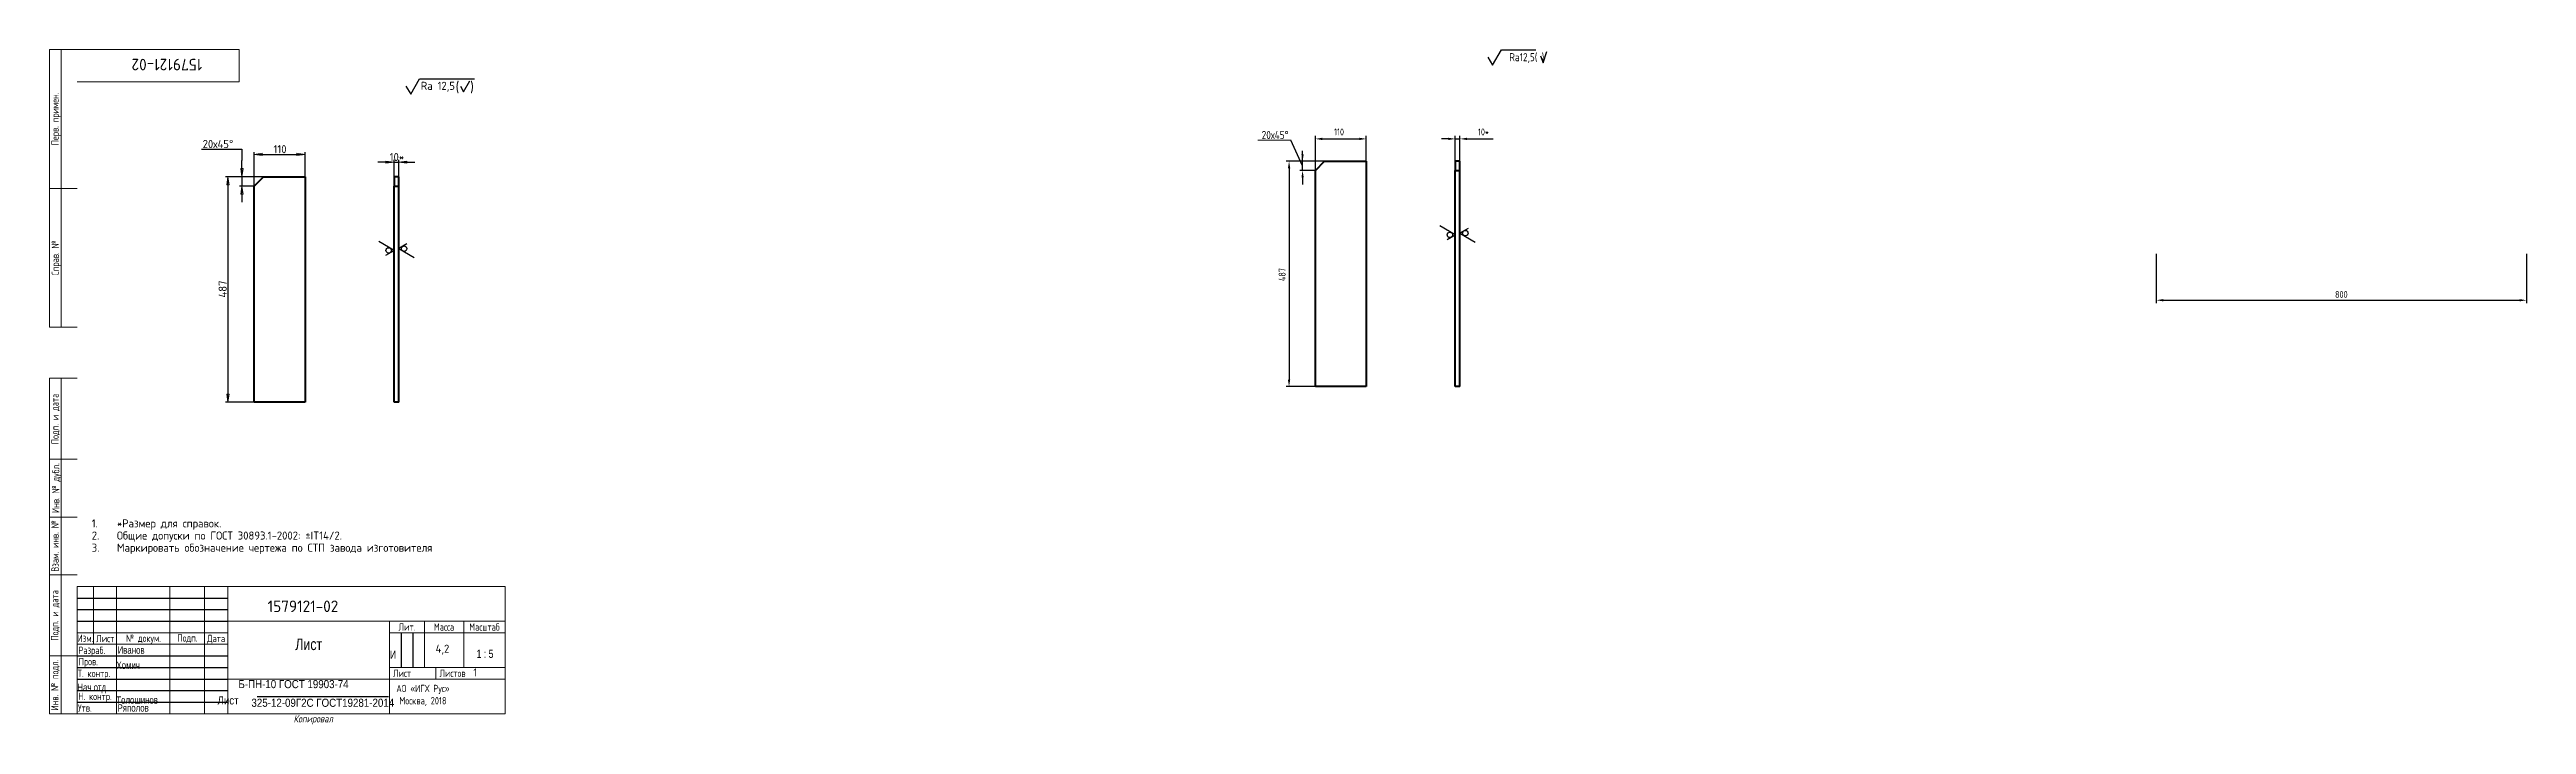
# Model space of a CAD drawing. Header units: millimetres. Extents: x 40 to 5393, y 2 to 1460.
import ezdxf
from ezdxf.enums import TextEntityAlignment as Align

# ---------------------------------------------------------------- set-up
doc = ezdxf.new("R2018")
doc.units = ezdxf.units.MM
doc.header["$LTSCALE"] = 5
for name, color, linetype, lineweight in [('Con', 6, 'Continuous', 40), ('Видимый контур (ГОСТ)', 4, 'Continuous', 40), ('Заголовок (ГОСТ)', 3, 'Continuous', 18), ('Обозначение (ГОСТ)', 3, 'Continuous', 18), ('Размер (ГОСТ)', 3, 'Continuous', 18), ('Эскизная геометрия (ГОСТ)', 3, 'Continuous', 15)]:
    doc.layers.add(name, color=color, linetype=linetype, lineweight=lineweight)
doc.layers.add('Dim', color=7, linetype='Continuous')
doc.layers.add('Text', color=3, linetype='Continuous', lineweight=18, true_color=0x00ff00)
doc.styles.add('Style1', font='romans.shx', dxfattribs={"width": 0.8})
doc.styles.add('Альтернативный текст (ГОСТ)', font='arial.ttf', dxfattribs={"width": 0.8})
doc.styles.add('Обычный текст (ГОСТ)', font='GOST Common.ttf')
doc.styles.add('Стиль текста112', font='GOST Common Italic.ttf', dxfattribs={"width": 0.8})
doc.styles.add('Стиль текста137', font='GOST Common Italic.ttf', dxfattribs={"width": 0.7})
doc.styles.add('Стиль текста139', font='GOST Common Italic.ttf', dxfattribs={"width": 0.7})
doc.styles.add('Стиль текста157', font='GOST Common.ttf', dxfattribs={"width": 0.8})
doc.styles.add('Стиль текста160', font='GOST Common.ttf')
doc.styles.add('Стиль текста162', font='GOST Common.ttf', dxfattribs={"width": 0.9})
doc.styles.add('Стиль текста163', font='GOST Common.ttf', dxfattribs={"width": 0.8})
doc.styles.add('Стиль текста164', font='GOST Common.ttf', dxfattribs={"width": 0.8})
doc.styles.add('Стиль текста195', font='GOST Common.ttf', dxfattribs={"width": 1.2})
doc.styles.add('Стиль текста81', font='GOST Common Italic.ttf', dxfattribs={"width": 0.8})
doc.dimstyles.new('Dia_5', dxfattribs={"dimscale": 5, "dimtxt": 3, "dimasz": 3, "dimexe": 1.25, "dimexo": 0, "dimgap": 1, "dimtad": 1, "dimtoh": 1, "dimdec": 3, "dimtxsty": 'Style1', "dimcen": 2.5, "dimclrt": 3, "dimadec": 0, "dimazin": 0, "dimtfac": 1, "dimtdec": 3, "dimtmove": 0, "dimatfit": 2, "dimfxl": 1, "dimarcsym": 0})
doc.dimstyles.new('Lin_5', dxfattribs={"dimscale": 5, "dimtxt": 3, "dimasz": 3, "dimexe": 1.25, "dimexo": 0, "dimgap": 1.5, "dimtad": 1, "dimdec": 1, "dimtxsty": 'Style1', "dimcen": 2.5, "dimclrt": 3, "dimadec": 0, "dimazin": 0, "dimtfac": 1, "dimtdec": 1, "dimtmove": 0, "dimatfit": 3, "dimldrblk": 'DOT', "dimfxl": 1, "dimarcsym": 0})
doc.dimstyles.new('Обычный (ГОСТ)', dxfattribs={"dimscale": 5, "dimtxt": 3.5, "dimasz": 3.5, "dimexe": 1, "dimexo": 0, "dimgap": 0.5, "dimtad": 1, "dimrnd": 1e-08, "dimtxsty": 'Обычный текст (ГОСТ)', "dimblk": 'Filled-1', "dimcen": 0.09, "dimdle": 15, "dimclrd": 256, "dimclre": 256, "dimclrt": 256, "dimazin": 2, "dimtfac": 0.714286, "dimtdec": 3, "dimtmove": 0, "dimatfit": 3, "dimfxl": 1, "dimtolj": 1, "dimlwd": 25, "dimlwe": 25, "dimarcsym": 0})

# ---------------------------------------------------------------- blocks, each defined once
blk = doc.blocks.new('ГОСТ - Доп. графы 1')
at = {"layer": 'Эскизная геометрия (ГОСТ)'}
for p, q in [((-12, 0), (-12, 145)), ((-12, 145), (0, 145)), ((-7, 145), (-7, 0)), ((-12, 110), (-7, 110)), ((-7, 110), (0, 110)), ((-12, 85), (-7, 85)), ((-7, 85), (0, 85)), ((-12, 60), (-7, 60)), ((-7, 60), (0, 60)), ((-12, 25), (-7, 25)), ((-7, 25), (0, 25)), ((0, 0), (-12, 0))]:
    blk.add_line(p, q, dxfattribs=at)
at = {"layer": 'Обозначение (ГОСТ)', "char_height": 3.17, "attachment_point": 5, "rotation": 90, "style": 'Альтернативный текст (ГОСТ)'}
for s, insert, width in [('\\fGOST Common|b0|i0;\\H3.1700;Подп. и дата', (-9.4, 127.4), 34.768), ('\\fGOST Common|b0|i0;\\H3.1700;Инв. № дубл.', (-8.9, 97.5), 24.844), ('\\fGOST Common|b0|i0;\\H3.1700;Взам. инв. №', (-9.6, 72.5), 24.867), ('\\fGOST Common|b0|i0;\\H3.1700;Подп. и дата', (-9.5, 42.5), 35.149), ('\\fGOST Common|b0|i0;\\H3.1700;Инв. № подл.', (-9.5, 12.4), 24.962)]:
    blk.add_mtext(s, dxfattribs=dict(at, insert=insert, width=width))
at = {"layer": 'Обозначение (ГОСТ)', "style": 'Стиль текста112', "width": 0.8}
for tag, p in [('Подп._и_дата_2', (-1.9, 127.5)), ('Инв._номер_дубликата', (-1.8, 97.5)), ('Взамен_инв._номера', (-1.9, 72.5)), ('Подп._и_дата_1', (-1.8, 42.4)), ('ИНВЕНТАРНЫЙ_НОМЕР', (-1.7, 12.7))]:
    blk.add_attdef(tag, text='', height=3.17, rotation=90, dxfattribs=at).set_placement(p, align=Align.MIDDLE_CENTER)
blk = doc.blocks.new('ГОСТ - Доп. графы 2')
at = {"layer": 'Эскизная геометрия (ГОСТ)'}
for p, q in [((-12, 0), (-12, 120)), ((-12, 120), (0, 120)), ((-7, 0), (-7, 120)), ((-12, 60), (0, 60)), ((0, 0), (-12, 0))]:
    blk.add_line(p, q, dxfattribs=at)
at = {"layer": 'Обозначение (ГОСТ)', "char_height": 3.17, "attachment_point": 5, "rotation": 90, "style": 'Альтернативный текст (ГОСТ)'}
for s, insert, width in [('\\fGOST Common|b0|i0;\\H3.1700;Перв. примен.', (-9.2, 90), 60.014), ('\\fGOST Common|b0|i0;\\H3.1700;Справ. №', (-9.1, 30), 59.936)]:
    blk.add_mtext(s, dxfattribs=dict(at, insert=insert, width=width))
at = {"layer": 'Обозначение (ГОСТ)', "style": 'Стиль текста112', "width": 0.8}
for tag, p in [('Первичная_применяемость', (-2.1, 90)), ('Справочный_номер', (-2, 30))]:
    blk.add_attdef(tag, text='', height=3.17, rotation=90, dxfattribs=at).set_placement(p, align=Align.MIDDLE_CENTER)
blk = doc.blocks.new('ГОСТ - Доп. графы 3')
at = {"layer": 'Эскизная геометрия (ГОСТ)'}
for p, q in [((0, 0), (70, 0)), ((70, 0), (70, -14)), ((70, -14), (0, -14))]:
    blk.add_line(p, q, dxfattribs=at)
at = {"layer": 'Обозначение (ГОСТ)', "style": 'Стиль текста164', "width": 0.8}
blk.add_attdef('ОБОЗНАЧЕНИЕ', text='', height=5, rotation=180, dxfattribs=at).set_placement((34.9, -4.5), align=Align.MIDDLE_CENTER)
blk = doc.blocks.new('Основные надписи ГОСТ - Форма 1')
at = {"layer": 'Заголовок (ГОСТ)'}
for p, q in [((0, 0), (0, 55)), ((0, 0), (0, 55)), ((0, 55), (185, 55)), ((7, 55), (7, 30)), ((17, 55), (17, 0)), ((40, 55), (40, 0)), ((55, 55), (55, 0)), ((65, 55), (65, 0)), ((185, 0), (185, 55)), ((0, 35), (65, 35)), ((65, 40), (185, 40)), ((135, 40), (135, 0)), ((135, 35), (185, 35)), ((150, 40), (150, 20)), ((167, 40), (167, 20)), ((0, 30), (65, 30)), ((65, 15), (185, 15)), ((135, 20), (185, 20)), ((155, 20), (155, 15)), ((185, 0), (0, 0))]:
    blk.add_line(p, q, dxfattribs=at)
at = {"layer": 'Заголовок (ГОСТ)', "linetype": 'Continuous', "lineweight": 25}
for p, q in [((0, 50), (65, 50)), ((0, 45), (65, 45)), ((0, 40), (65, 40)), ((140, 35), (140, 20)), ((145, 35), (145, 20)), ((0, 25), (65, 25)), ((0, 20), (65, 20)), ((0, 15), (65, 15)), ((0, 10), (65, 10)), ((0, 5), (65, 5))]:
    blk.add_line(p, q, dxfattribs=at)
at = {"layer": 'Заголовок (ГОСТ)', "lineweight": 30}
blk.add_line((77.8, 7.5), (134.5, 7.5), dxfattribs=at)
at = {"layer": 'Заголовок (ГОСТ)', "char_height": 3.17, "style": 'Альтернативный текст (ГОСТ)'}
for s, insert, width, attachment_point in [('\\fGOST Common|b0|i0;\\H3.1700;Изм.', (3.5, 32.6), 6.964, 5), ('\\fGOST Common|b0|i0;\\H3.1700;Лист', (12.1, 32.5), 10.003, 5), ('\\fGOST Common|b0|i0;\\H3.1700;№ докум.', (28.6, 32.2), 22.907, 5), ('\\fGOST Common|b0|i0;\\H3.1700;Подп.', (47.6, 32.5), 14.879, 5), ('\\fGOST Common|b0|i0;\\H3.1700;Дата', (60, 32.2), 9.961, 5), ('\\fGOST Common|b0|i0;\\H3.1700;Лит.', (142.5, 37.5), 14.977, 5), ('\\fGOST Common|b0|i0;\\H3.1700;Масса', (158.5, 37.5), 16.988, 5), ('\\fGOST Common|b0|i0;\\H3.1700;Масштаб', (176, 37.5), 17.832, 5), ('\\fGOST Common|b0|i0;\\H3.1700;Разраб.', (0.5, 27), 16.997, 4), ('\\fGOST Common|b0|i0;\\H3.1700;Пров.', (0.6, 22.1), 17.019, 4), ('\\fGOST Common|b0|i0;\\H3.1700;Т. контр.', (0.2, 17), 16.955, 4), ('\\fGOST Common|b0|i0;\\H3.1700;Лист', (140.4, 17.5), 10.507, 5), ('{\\Fromans|c204;\\W0.79;АО \\Fromans|c0;«\\Fromans|c204;ИГХ Рус\\Fromans|c0;»\\P\\Fromans|c204;Москва\\Fromans|c0;, 2018}', (149.4, 7.9), 42.561, 5), ('\\fGOST Common|b0|i0;\\H3.1700;Листов', (162.2, 17.5), 14.367, 5), ('\\fGOST Common|b0|i0;\\H3.1700;Утв.', (0.3, 2.5), 17.008, 4), ('\\fGOST Common|b0|i0;\\H3.1700;Н. контр.', (0.4, 7.1), 17, 4), ('\\fGOST Common|b0|i1;\\H3.1700;Копировал', (93.5, -0.6), 19.787, 1)]:
    blk.add_mtext(s, dxfattribs=dict(at, insert=insert, width=width, attachment_point=attachment_point))
at = {"layer": 'Заголовок (ГОСТ)'}
for tag, height, style, width, p in [('Изм2', 2.89, 'Стиль текста137', 0.7, (-2.9, 46.1)), ('Изм1', 2.89, 'Стиль текста137', 0.7, (-2.5, 51.1)), ('Лист2', 2.89, 'Стиль текста137', 0.7, (4, 46.1)), ('Лист1', 2.89, 'Стиль текста137', 0.7, (4.4, 51.1)), ('Докум2', 2.89, 'Стиль текста137', 0.7, (18.9, 46.1)), ('Докум3', 2.89, 'Стиль текста137', 0.7, (18.9, 41)), ('Докум1', 2.89, 'Стиль текста137', 0.7, (19.2, 51)), ('Изм3', 2.89, 'Стиль текста137', 0.7, (-2.9, 41.1)), ('Изм4', 2.89, 'Стиль текста137', 0.7, (-2.9, 36.1)), ('Лист3', 2.89, 'Стиль текста137', 0.7, (4.1, 41.1)), ('Лист4', 2.89, 'Стиль текста137', 0.7, (4, 36.1)), ('Докум4', 2.89, 'Стиль текста137', 0.7, (18.9, 36.1)), ('ЗАГОЛОВОК', 5, 'Стиль текста164', 0.8, (100, 30)), ('Литера2', 3.5, 'Стиль текста81', 0.8, (126.9, 25.5)), ('Литера3', 3.5, 'Стиль текста81', 0.8, (131.9, 25.5)), ('Литера', 3.5, 'Стиль текста157', 0.8, (136.5, 25.5)), ('Масштаб', 3.5, 'Стиль текста157', 0.8, (176.2, 25.9)), ('Тип_документа', 3.17, 'Стиль текста163', 0.8, (75.2, 16))]:
    blk.add_attdef(tag, text='', height=height, dxfattribs=dict(at, style=style, width=width)).set_placement(p, align=Align.MIDDLE_CENTER)
for tag, height, style, width, p in [('Подп1', 2.89, 'Стиль текста137', 0.7, (40, 51.1)), ('Подп2', 2.89, 'Стиль текста137', 0.7, (40, 46.1)), ('Подп3', 2.89, 'Стиль текста137', 0.7, (40, 41.1)), ('Дата1', 2, 'Стиль текста139', 0.7, (55, 51.5)), ('Дата2', 2, 'Стиль текста139', 0.7, (55, 46.5)), ('Дата3', 2, 'Стиль текста139', 0.7, (55, 41.5)), ('Подп4', 2.89, 'Стиль текста137', 0.7, (40, 36.1)), ('Дата4', 2, 'Стиль текста139', 0.7, (55, 36.5)), ('ПРОВЕРИЛ', 3.17, 'Стиль текста163', 0.8, (16.9, 20.9)), ('АВТОР', 3.17, 'Стиль текста163', 0.8, (16.9, 25.9)), ('Разработал_Подп.', 2.89, 'Стиль текста137', 0.7, (40, 26.1)), ('Проверил_Подп.', 2.89, 'Стиль текста137', 0.7, (40, 21.1)), ('ДАТА_СОЗДАНИЯ', 2, 'Стиль текста139', 0.7, (55, 26.5)), ('ДАТА_ПРОВЕРКИ', 2, 'Стиль текста139', 0.7, (55, 21.5)), ('Должность_руководителя', 3.17, 'Стиль текста163', 0.8, (0, 10.9)), ('ТЕХНОЛОГ', 3.17, 'Стиль текста163', 0.8, (17.3, 16)), ('НАЧ._ОТДЕЛА', 3.17, 'Стиль текста163', 0.8, (17.5, 10.9)), ('Технолог_Подп.', 2.89, 'Стиль текста137', 0.7, (40, 16.1)), ('Руководитель_Подп.', 2.89, 'Стиль текста137', 0.7, (40, 11.1)), ('Технолог_Дата', 2, 'Стиль текста139', 0.7, (55, 16.5)), ('Руководитель_Дата', 2, 'Стиль текста139', 0.7, (55, 11.5)), ('НОРМОКОНТРОЛЬ', 3.17, 'Стиль текста163', 0.8, (16.9, 5.9)), ('УТВЕРДИЛ', 3.17, 'Стиль текста163', 0.8, (16.9, 0.9)), ('Утвердил_Подп.', 2.89, 'Стиль текста137', 0.7, (40, 1.1)), ('Нормоконтроль_Подп.', 2.89, 'Стиль текста137', 0.7, (40, 6.1)), ('ДАТА_НОРМОКОНТРОЛЯ', 2, 'Стиль текста139', 0.7, (55, 6.5)), ('ДАТА_УТВЕРЖДЕНИЯ', 2, 'Стиль текста139', 0.7, (55, 1.5))]:
    blk.add_attdef(tag, text='', height=height, dxfattribs=dict(at, style=style, width=width)).set_placement(p, align=Align.MIDDLE_LEFT)
at = {"layer": 'Заголовок (ГОСТ)', "style": 'Стиль текста160'}
blk.add_attdef('ОБОЗНАЧЕНИЕ', text='', height=5, dxfattribs=at).set_placement((82.1, 45.1), align=Align.MIDDLE_CENTER)
at = {"layer": 'Заголовок (ГОСТ)', "style": 'Стиль текста162', "width": 0.9}
blk.add_attdef('Материал_Наим.', text='', height=3.5, dxfattribs=at).set_placement((93.5, 9.8), align=Align.BOTTOM_CENTER)
blk.add_attdef('Материал_Класс', text='', height=3.5, dxfattribs=at).set_placement((69.7, 5.8), align=Align.MIDDLE_RIGHT)
blk.add_attdef('Материал_ГОСТ', text='', height=3.5, dxfattribs=at).set_placement((106.1, 6.5), align=Align.TOP_CENTER)
blk = doc.blocks.new('Filled-1')
at = {"color": 0}
for p, q in [((0, 0), (-1, 0.14)), ((-1, 0.14), (-1, -0.14)), ((-1, 0), (0, 0)), ((-1, -0.14), (0, 0))]:
    blk.add_line(p, q, dxfattribs=at)
at = {"color": 0, "flags": 128}
blk.add_lwpolyline([(-1, -0.14), (0, 0), (-1, 0.14), (-1, -0.14)], dxfattribs=at)
at = {"color": 0}
blk.add_solid([(-1, -0.14), (0, 0), (-1, 0.14), (-1, -0.14)], dxfattribs=at)
blk = doc.blocks.new('*D16')
at = {"layer": 'Defpoints', "color": 0, "linetype": 'Continuous', "transparency": 16777216}
for p in [(502.2, 1185.2), (425.4, 698.2), (482.2, 698.2)]:
    blk.add_point(p, dxfattribs=at)
at = {"layer": 'Размер (ГОСТ)', "linetype": 'Continuous', "lineweight": 25, "transparency": 16777216}
for p, q in [((502.2, 1185.2), (420.4, 1185.2)), ((425.4, 1167.7), (425.4, 715.7)), ((482.2, 698.2), (420.4, 698.2))]:
    blk.add_line(p, q, dxfattribs=at)
at = {"layer": 'Размер (ГОСТ)', "linetype": 'Continuous', "lineweight": 25, "transparency": 16777216, "xscale": 17.5, "yscale": 17.5, "zscale": 17.5}
for p, rotation in [((425.4, 1185.2), 90), ((425.4, 698.2), 270)]:
    blk.add_blockref('Filled-1', p, dxfattribs=dict(at, rotation=rotation))
at = {"layer": 'Размер (ГОСТ)', "linetype": 'Continuous', "lineweight": 25, "transparency": 16777216, "insert": (405.4, 924.2), "char_height": 17.5, "attachment_point": 1, "rotation": 90, "style": 'Обычный текст (ГОСТ)'}
blk.add_mtext('\\A1;487', dxfattribs=at)
blk = doc.blocks.new('*D17')
at = {"layer": 'Defpoints', "color": 0, "linetype": 'Continuous', "transparency": 16777216}
for p in [(592.2, 1233.5), (592.2, 1185.2), (482.2, 1165.2)]:
    blk.add_point(p, dxfattribs=at)
at = {"layer": 'Размер (ГОСТ)', "linetype": 'Continuous', "lineweight": 25, "transparency": 16777216}
for p, q in [((482.2, 1165.2), (482.2, 1238.5)), ((499.7, 1233.5), (574.7, 1233.5)), ((592.2, 1185.2), (592.2, 1238.5))]:
    blk.add_line(p, q, dxfattribs=at)
at = {"layer": 'Размер (ГОСТ)', "linetype": 'Continuous', "lineweight": 25, "transparency": 16777216, "xscale": 17.5, "yscale": 17.5, "zscale": 17.5, "rotation": 180}
blk.add_blockref('Filled-1', (482.2, 1233.5), dxfattribs=at)
at = {"layer": 'Размер (ГОСТ)', "linetype": 'Continuous', "lineweight": 25, "transparency": 16777216, "xscale": 17.5, "yscale": 17.5, "zscale": 17.5}
blk.add_blockref('Filled-1', (592.2, 1233.5), dxfattribs=at)
at = {"layer": 'Размер (ГОСТ)', "linetype": 'Continuous', "lineweight": 25, "transparency": 16777216, "insert": (524.1, 1253.5), "char_height": 17.5, "attachment_point": 1, "style": 'Обычный текст (ГОСТ)'}
blk.add_mtext('\\A1;110', dxfattribs=at)
blk = doc.blocks.new('*D18')
at = {"layer": 'Defpoints', "color": 0, "linetype": 'Continuous', "transparency": 16777216}
for p in [(502.2, 1185.2), (455.8, 1165.2), (482.2, 1165.2)]:
    blk.add_point(p, dxfattribs=at)
at = {"layer": 'Размер (ГОСТ)', "linetype": 'Continuous', "lineweight": 25, "transparency": 16777216}
for p, q in [((368.4, 1244.7), (455.8, 1244.7)), ((455.8, 1244.7), (455.8, 1220.2)), ((502.2, 1185.2), (450.8, 1185.2)), ((455.8, 1202.7), (455.8, 1220.2)), ((455.8, 1185.2), (455.8, 1165.2)), ((482.2, 1165.2), (450.8, 1165.2)), ((455.8, 1147.7), (455.8, 1130.2))]:
    blk.add_line(p, q, dxfattribs=at)
at = {"layer": 'Размер (ГОСТ)', "linetype": 'Continuous', "lineweight": 25, "transparency": 16777216, "xscale": 17.5, "yscale": 17.5, "zscale": 17.5}
for p, rotation in [((455.8, 1185.2), 270), ((455.8, 1165.2), 90)]:
    blk.add_blockref('Filled-1', p, dxfattribs=dict(at, rotation=rotation))
at = {"layer": 'Размер (ГОСТ)', "linetype": 'Continuous', "lineweight": 25, "transparency": 16777216, "insert": (370.9, 1264.7), "char_height": 17.5, "attachment_point": 1, "style": 'Обычный текст (ГОСТ)'}
blk.add_mtext('\\A1;\\fGOST Common|b0|i0;\\H17.5000;20х45\\fAIGDT|b0|i0;\\H17.5000;~', dxfattribs=at)
blk = doc.blocks.new('*D19')
at = {"layer": 'Defpoints', "color": 0, "linetype": 'Continuous', "transparency": 16777216}
for p in [(784.6, 1185.2), (794.6, 1216.7), (794.6, 1185.2)]:
    blk.add_point(p, dxfattribs=at)
at = {"layer": 'Размер (ГОСТ)', "linetype": 'Continuous', "lineweight": 25, "transparency": 16777216}
for p, q in [((767.1, 1216.7), (749.6, 1216.7)), ((784.6, 1185.2), (784.6, 1221.7)), ((784.6, 1216.7), (794.6, 1216.7)), ((794.6, 1185.2), (794.6, 1221.7)), ((812.1, 1216.7), (829.6, 1216.7))]:
    blk.add_line(p, q, dxfattribs=at)
at = {"layer": 'Размер (ГОСТ)', "linetype": 'Continuous', "lineweight": 25, "transparency": 16777216, "xscale": 17.5, "yscale": 17.5, "zscale": 17.5}
blk.add_blockref('Filled-1', (784.6, 1216.7), dxfattribs=at)
at = {"layer": 'Размер (ГОСТ)', "linetype": 'Continuous', "lineweight": 25, "transparency": 16777216, "xscale": 17.5, "yscale": 17.5, "zscale": 17.5, "rotation": 180}
blk.add_blockref('Filled-1', (794.6, 1216.7), dxfattribs=at)
at = {"layer": 'Размер (ГОСТ)', "linetype": 'Continuous', "lineweight": 25, "transparency": 16777216, "insert": (775.1, 1236.7), "char_height": 17.5, "attachment_point": 1, "style": 'Обычный текст (ГОСТ)'}
blk.add_mtext('\\A1;\\fGOST Common|b0|i0;\\H17.5000;10*', dxfattribs=at)
blk = doc.blocks.new('Обозначение шероховатости_1')
at = {"layer": 'Эскизная геометрия (ГОСТ)', "lineweight": 30}
for p, q in [((-0.58, 1), (0, 0)), ((0, 0), (1.1, 1.9))]:
    blk.add_line(p, q, dxfattribs=at)
blk.add_circle((0, 0.67), 0.333, dxfattribs=at)
blk = doc.blocks.new('Обозначение шероховатости_2')
at = {"layer": 'Эскизная геометрия (ГОСТ)', "lineweight": 30}
for p, q in [((-0.58, 1), (0, 0)), ((0, 0), (1.1, 1.9))]:
    blk.add_line(p, q, dxfattribs=at)
blk.add_circle((0, 0.67), 0.333, dxfattribs=at)
blk = doc.blocks.new('Обозначение шероховатости_3')
at = {"layer": 'Эскизная геометрия (ГОСТ)', "lineweight": 30}
for p, q in [((-0.58, 1), (0, 0)), ((0, 0), (1.1, 1.9)), ((1.1, 1.9), (7.86, 1.9)), ((6.16, 0.97), (6.54, 0.3)), ((6.54, 0.3), (7.31, 1.63))]:
    blk.add_line(p, q, dxfattribs=at)
at = {"layer": 'Обозначение (ГОСТ)', "attachment_point": 7, "style": 'Обычный текст (ГОСТ)'}
for s, insert, char_height in [('\\A1;\\fGOST Common|b0|i0;\\H1.0000;Ra 12,5', (1.25, 0.3), 1), ('\\A1;\\fGOST Common|b0|i0;\\H1.3000;(', (5.54, 0.1), 1.3), ('\\A1;\\fGOST Common|b0|i0;\\H1.3000;)', (7.34, 0.1), 1.3)]:
    blk.add_mtext(s, dxfattribs=dict(at, insert=insert, char_height=char_height))
blk = doc.blocks.new('*D30')
at = {"layer": 'Defpoints', "color": 0, "linetype": 'Continuous', "transparency": 16777216}
for p in [(2795.6, 1218.7), (2718.8, 731.7), (2775.6, 731.7)]:
    blk.add_point(p, dxfattribs=at)
at = {"layer": 'Dim', "color": 0, "linetype": 'Continuous', "lineweight": -2, "transparency": 16777216}
for p, q in [((2795.6, 1218.7), (2712.5, 1218.7)), ((2718.8, 1203.7), (2718.8, 746.7)), ((2775.6, 731.7), (2712.5, 731.7))]:
    blk.add_line(p, q, dxfattribs=at)
at = {"layer": 'Dim', "color": 0, "linetype": 'Continuous', "transparency": 16777216}
for points in [[(2716.3, 1203.7), (2721.3, 1203.7), (2718.8, 1218.7)], [(2716.3, 746.7), (2721.3, 746.7), (2718.8, 731.7)]]:
    blk.add_solid(points, dxfattribs=at)
at = {"layer": 'Dim', "color": 3, "linetype": 'Continuous', "lineweight": 25, "transparency": 16777216, "insert": (2696.3, 959.8), "char_height": 15, "attachment_point": 1, "rotation": 90, "style": 'Style1'}
blk.add_mtext('487', dxfattribs=at)
blk = doc.blocks.new('_Dot')
at = {"color": 0, "linetype": 'ByBlock', "lineweight": -2}
blk.add_line((-0.5, 0), (-1, 0), dxfattribs=at)
at = {"color": 0, "linetype": 'ByBlock', "const_width": 0.5}
blk.add_lwpolyline([(-0.25, 0, 1), (0.25, 0, 1)], format="xyb", close=True, dxfattribs=at)
blk = doc.blocks.new('*D31')
at = {"layer": 'Defpoints', "color": 0, "linetype": 'Continuous', "transparency": 16777216}
for p in [(2885.6, 1267), (2775.6, 1198.7), (2885.6, 1218.7)]:
    blk.add_point(p, dxfattribs=at)
at = {"layer": 'Dim', "color": 0, "linetype": 'Continuous', "lineweight": -2, "transparency": 16777216}
for p, q in [((2775.6, 1198.7), (2775.6, 1273.3)), ((2790.6, 1267), (2870.6, 1267)), ((2885.6, 1218.7), (2885.6, 1273.3))]:
    blk.add_line(p, q, dxfattribs=at)
at = {"layer": 'Dim', "color": 0, "linetype": 'Continuous', "transparency": 16777216}
for points in [[(2790.6, 1269.5), (2790.6, 1264.5), (2775.6, 1267)], [(2870.6, 1269.5), (2870.6, 1264.5), (2885.6, 1267)]]:
    blk.add_solid(points, dxfattribs=at)
at = {"layer": 'Dim', "color": 3, "linetype": 'Continuous', "lineweight": 25, "transparency": 16777216, "insert": (2816, 1289.5), "char_height": 15, "attachment_point": 1, "style": 'Style1'}
blk.add_mtext('110', dxfattribs=at)
blk = doc.blocks.new('*D32')
at = {"layer": 'Defpoints', "color": 0, "transparency": 16777216}
for p in [(3088, 1267), (3078, 1218.7), (3088, 1218.7)]:
    blk.add_point(p, dxfattribs=at)
at = {"layer": 'Dim', "color": 0, "lineweight": -2, "transparency": 16777216}
for p, q in [((3063, 1267), (3048, 1267)), ((3078, 1218.7), (3078, 1273.3)), ((3078, 1267), (3088, 1267)), ((3088, 1218.7), (3088, 1273.3)), ((3103, 1267), (3159.8, 1267))]:
    blk.add_line(p, q, dxfattribs=at)
at = {"layer": 'Dim', "color": 0, "transparency": 16777216}
for points in [[(3063, 1269.5), (3063, 1264.5), (3078, 1267)], [(3103, 1269.5), (3103, 1264.5), (3088, 1267)]]:
    blk.add_solid(points, dxfattribs=at)
at = {"layer": 'Dim', "color": 3, "transparency": 16777216, "insert": (3138.9, 1282), "char_height": 15, "attachment_point": 5, "style": 'Style1'}
blk.add_mtext('10*', dxfattribs=at)
blk = doc.blocks.new('*D35')
at = {"layer": 'Defpoints', "color": 0, "transparency": 16777216}
for p in [(4592.9, 1018.4), (5392.9, 1018.4), (5392.9, 918.4)]:
    blk.add_point(p, dxfattribs=at)
at = {"layer": 'Dim', "color": 0, "linetype": 'ByBlock', "lineweight": -2, "transparency": 16777216}
for p, q in [((4592.9, 1018.4), (4592.9, 912.2)), ((5392.9, 1018.4), (5392.9, 912.2)), ((4607.9, 918.4), (5377.9, 918.4))]:
    blk.add_line(p, q, dxfattribs=at)
at = {"layer": 'Dim', "color": 0, "transparency": 16777216}
for points in [[(4607.9, 920.9), (4607.9, 915.9), (4592.9, 918.4)], [(5377.9, 920.9), (5377.9, 915.9), (5392.9, 918.4)]]:
    blk.add_solid(points, dxfattribs=at)
at = {"layer": 'Dim', "color": 3, "transparency": 16777216, "insert": (4992.9, 930.9), "char_height": 15, "attachment_point": 5, "style": 'Style1'}
blk.add_mtext('800', dxfattribs=at)

msp = doc.modelspace()

# ---------------------------------------------------------------- linework, layer by layer
at = {"layer": 'Con'}
for p, q in [((2775.6082, 1198.6971), (2795.6082, 1218.6971)), ((2775.6082, 731.6971), (2775.6082, 1198.6971)), ((2795.6082, 1218.6971), (2885.6082, 1218.6971)), ((2885.6082, 1218.6971), (2885.6082, 731.6971)), ((3077.9894, 1218.6971), (3077.9894, 1198.6971)), ((3087.9894, 1218.6971), (3077.9894, 1218.6971)), ((3077.9894, 1198.6971), (3087.9894, 1198.6971)), ((3077.9894, 731.6971), (3077.9894, 1198.6971)), ((3087.9894, 1198.6971), (3087.9894, 1218.6971)), ((3087.9894, 731.6971), (3087.9894, 1198.6971)), ((2885.6082, 731.6971), (2775.6082, 731.6971)), ((3087.9894, 731.6971), (3077.9894, 731.6971))]:
    msp.add_line(p, q, dxfattribs=at)
at = {"layer": 'Dim', "lineweight": 30}
for p, q in [((3158.4006, 1426.0972), (3177.5975, 1459.3472)), ((3177.5975, 1459.3472), (3251.9027, 1459.3472)), ((3148.297, 1443.5972), (3158.4006, 1426.0972))]:
    msp.add_line(p, q, dxfattribs=at)
at = {"layer": 'Dim'}
for p, q in [((3262.1812, 1446.1406), (3268.0934, 1430.9845)), ((3268.0934, 1430.9845), (3275.9336, 1456.0306))]:
    msp.add_line(p, q, dxfattribs=at)
at = {"layer": 'Dim', "color": 7, "linetype": 'Continuous', "lineweight": 25}
for p, q in [((2747.9518, 1208.6971), (2722.8011, 1264.3972)), ((2795.6082, 1218.6971), (2741.7018, 1218.6971)), ((2775.6082, 1198.6971), (2741.7018, 1198.6971))]:
    msp.add_line(p, q, dxfattribs=at)
at = {"layer": 'Dim', "linetype": 'Continuous', "lineweight": 25}
for p, q in [((2747.9518, 1198.6971), (2747.9518, 1241.0352)), ((2747.9518, 1183.6971), (2747.9518, 1168.6971))]:
    msp.add_line(p, q, dxfattribs=at)
at = {"layer": 'Dim', "linetype": 'Continuous'}
for points in [[(2745.4518, 1233.6971), (2750.4518, 1233.6971), (2747.9518, 1218.6971)], [(2745.4518, 1183.6971), (2750.4518, 1183.6971), (2747.9518, 1198.6971)]]:
    msp.add_solid(points, dxfattribs=at)
at = {"layer": 'Text', "color": 7}
msp.add_line((2722.8011, 1264.3972), (2650.9258, 1264.3972), dxfattribs=at)
at = {"layer": 'Видимый контур (ГОСТ)'}
for p, q in [((482.2319, 1165.2045), (502.2319, 1185.2045)), ((502.2319, 1185.2045), (592.2319, 1185.2045)), ((592.2319, 1185.2045), (592.2319, 698.2045)), ((784.613, 1185.2045), (784.613, 1165.2045)), ((794.613, 1185.2045), (784.613, 1185.2045)), ((794.613, 1165.2045), (794.613, 1185.2045)), ((482.2319, 698.2045), (482.2319, 1165.2045)), ((784.613, 1165.2045), (794.613, 1165.2045)), ((784.613, 698.2045), (784.613, 1165.2045)), ((794.613, 698.2045), (794.613, 1165.2045)), ((592.2319, 698.2045), (482.2319, 698.2045)), ((794.613, 698.2045), (784.613, 698.2045))]:
    msp.add_line(p, q, dxfattribs=at)

# ---------------------------------------------------------------- block references
for name, p, xscale, yscale, zscale in [('ГОСТ - Доп. графы 2', (100, 860), 5, 5, 5), ('ГОСТ - Доп. графы 3', (100, 1460), 5, 5, 5), ('Обозначение шероховатости_3', (820.4917, 1363.5891), 17.499999701976776, 17.499999701976776, 17.499999701976776), ('ГОСТ - Доп. графы 1', (100, 25), 5, 5, 5)]:
    msp.add_blockref(name, p, dxfattribs=dict(xscale=xscale, yscale=yscale, zscale=zscale))
at = {"xscale": 17.499999701976776, "yscale": 17.499999701976776, "zscale": 17.499999701976776}
for name, p, rotation in [('Обозначение шероховатости_2', (784.613, 1026.0522), 90), ('Обозначение шероховатости_1', (794.613, 1029.8799), 270)]:
    msp.add_blockref(name, p, dxfattribs=dict(at, rotation=rotation))
ref = msp.add_blockref('Основные надписи ГОСТ - Форма 1', (100, 25), dxfattribs=dict(xscale=5, yscale=5, zscale=5))
lines = msp.add_mtext('\\W0.8000;Хомич', dxfattribs={"layer": 'Заголовок (ГОСТ)', "insert": (184.5054, 129.7039), "char_height": 15.85, "width": 112.75832, "attachment_point": 4, "style": 'Стиль текста163'})
ref.add_attrib('ПРОВЕРИЛ', '', (184.5054, 129.7039)).embed_mtext(lines)
lines = msp.add_mtext('\\W0.8000;Нач.отд.', dxfattribs={"layer": 'Заголовок (ГОСТ)', "insert": (100.072, 79.6462), "char_height": 15.85, "width": 82.379807, "attachment_point": 4, "style": 'Стиль текста163'})
ref.add_attrib('Должность_руководителя', '', (100.072, 79.6462)).embed_mtext(lines)
lines = msp.add_mtext('\\W0.8000;Толошинов', dxfattribs={"layer": 'Заголовок (ГОСТ)', "insert": (184.3366, 54.4784), "char_height": 15.85, "width": 113.345095, "attachment_point": 4, "style": 'Стиль текста163'})
ref.add_attrib('НОРМОКОНТРОЛЬ', '', (184.3366, 54.4784)).embed_mtext(lines)
lines = msp.add_mtext('\\W0.8000;Ряполов', dxfattribs={"layer": 'Заголовок (ГОСТ)', "insert": (187.0029, 37.533), "char_height": 15.85, "width": 113.064764, "attachment_point": 4, "style": 'Стиль текста163'})
ref.add_attrib('УТВЕРДИЛ', '', (187.0029, 37.533)).embed_mtext(lines)
lines = msp.add_mtext('\\W0.9000;Б-ПН-10 ГОСТ 19903-74', dxfattribs={"layer": 'Заголовок (ГОСТ)', "insert": (567.2817, 80.053), "char_height": 17.5, "width": 334.877087, "attachment_point": 8, "style": 'Стиль текста162'})
ref.add_attrib('Материал_Наим.', '', (567.2817, 80.053)).embed_mtext(lines)
lines = msp.add_mtext('\\W0.9000;Лист', dxfattribs={"layer": 'Заголовок (ГОСТ)', "insert": (448.6758, 53.75), "char_height": 17.5, "width": 336.288086, "attachment_point": 6, "style": 'Стиль текста162'})
ref.add_attrib('Материал_Класс', '', (448.6758, 53.75)).embed_mtext(lines)
lines = msp.add_mtext('\\W0.8000;Лист', dxfattribs={"layer": 'Заголовок (ГОСТ)', "insert": (600.1547, 174.8753), "char_height": 25, "width": 348.046411, "attachment_point": 5, "style": 'Стиль текста164'})
ref.add_attrib('ЗАГОЛОВОК', '', (600.1547, 174.8753)).embed_mtext(lines)
lines = msp.add_mtext('\\W0.8000;1 : 5', dxfattribs={"layer": 'Заголовок (ГОСТ)', "insert": (981.0617, 154.2787), "char_height": 17.5, "width": 89.737787, "attachment_point": 5, "style": 'Стиль текста157'})
ref.add_attrib('Масштаб', '', (981.0617, 154.2787)).embed_mtext(lines)
lines = msp.add_mtext('\\W0.9000;325-12-09Г2С ГОСТ19281-2014', dxfattribs={"layer": 'Заголовок (ГОСТ)', "insert": (630.5681, 57.5), "char_height": 17.5, "width": 333.76601, "attachment_point": 2, "style": 'Стиль текста162'})
ref.add_attrib('Материал_ГОСТ', '', (630.5681, 57.5)).embed_mtext(lines)
lines = msp.add_mtext('\\W0.8000;И', dxfattribs={"layer": 'Заголовок (ГОСТ)', "insert": (782.4016, 152.5068), "char_height": 17.5, "width": 25.144172, "attachment_point": 5, "style": 'Стиль текста157'})
ref.add_attrib('Литера', '', (782.4016, 152.5068)).embed_mtext(lines)
lines = msp.add_mtext('\\W0.8000;Иванов', dxfattribs={"layer": 'Заголовок (ГОСТ)', "insert": (187.0572, 162.4413), "char_height": 15.85, "width": 112.963102, "attachment_point": 4, "style": 'Стиль текста163'})
ref.add_attrib('АВТОР', '', (187.0572, 162.4413)).embed_mtext(lines)
at = {"layer": 'Dim', "xscale": 17.499999701976776, "yscale": 17.499999701976776, "zscale": 17.499999701976776}
for name, p, rotation in [('Обозначение шероховатости_2', (3077.9894, 1059.5447), 90), ('Обозначение шероховатости_1', (3087.9894, 1063.3725), 270)]:
    msp.add_blockref(name, p, dxfattribs=dict(at, rotation=rotation))

# ---------------------------------------------------------------- texts
at = {"layer": 'Dim', "insert": (3232.3865, 1441.4838), "char_height": 17.5, "attachment_point": 5, "style": 'Style1'}
msp.add_mtext('Ra12,5( )', dxfattribs=at)
at = {"layer": 'Dim', "color": 7, "linetype": 'Continuous', "lineweight": 25, "insert": (2659.581, 1284.2272), "char_height": 15, "attachment_point": 1, "style": 'Style1'}
msp.add_mtext('{\\H1.16667x;20х45%%D}', dxfattribs=at)
at = {"layer": 'Обозначение (ГОСТ)', "style": 'Обычный текст (ГОСТ)'}
for s, p in [('1. ', (131.25, 427.5)), (' *Размер для справок.', (175, 427.5)), ('2. ', (131.25, 401.25)), ('3. ', (131.25, 375)), (' Общие допуски по ГОСТ 30893.1-2002: ±IT14/2.', (175, 401.25)), (' Маркировать обозначение чертежа по СТП завода изготовителя', (175, 375))]:
    msp.add_text(s, height=17.5, dxfattribs=at).set_placement(p)
at = {"layer": 'Обозначение (ГОСТ)', "insert": (369.9242, 1415.0271), "char_height": 25, "width": 192.048287, "attachment_point": 1, "rotation": 180, "style": 'Стиль текста195'}
msp.add_mtext('{\\fGOST Common|b0|i0;\\H25.0000;1579121-02}', dxfattribs=at)
at = {"layer": 'Обозначение (ГОСТ)', "attachment_point": 1}
for s, insert, char_height, width, style in [('{\\fGOST Common|b0|i0;\\H25.0000;1579121-02}', (511.4376, 269.6501), 25, 192.048287, 'Стиль текста195'), ('{\\fGOST Common|b0|i0;4,2}', (874.2751, 174.231), 17.5, 32.377186, 'Обычный текст (ГОСТ)')]:
    msp.add_mtext(s, dxfattribs=dict(at, insert=insert, char_height=char_height, width=width, style=style))
at = {"layer": 'Обозначение (ГОСТ)', "insert": (955.7515, 122.8259), "char_height": 17.5, "attachment_point": 1, "style": 'Обычный текст (ГОСТ)'}
msp.add_mtext('{\\fGOST Common|b0|i0;1}', dxfattribs=at)

# ---------------------------------------------------------------- dimensions: what is measured, and where the dimension line sits
at = {"layer": 'Dim', "linetype": 'Continuous', "lineweight": 25}
dim = msp.add_linear_dim(base=(2885.6082, 1267.0141), p1=(2775.6082, 1198.6971), p2=(2885.6082, 1218.6971), dimstyle='Lin_5', dxfattribs=at)
dim.commit()
dim.dimension.update_dxf_attribs({"geometry": '*D31', "text_midpoint": (2830.6082, 1267.0141), "dimtype": 160})
at = {"layer": 'Dim'}
dim = msp.add_linear_dim(base=(3087.9894, 1267.0141), p1=(3077.9894, 1218.6971), p2=(3087.9894, 1218.6971), text='<>*', dimstyle='Lin_5', dxfattribs=at)
dim.commit()
dim.dimension.update_dxf_attribs({"geometry": '*D32', "text_midpoint": (3138.9179, 1282.0141)})
at = {"layer": 'Dim', "color": 7, "linetype": 'Continuous', "lineweight": 25}
dim = msp.add_linear_dim(base=(2718.7741, 731.6971), p1=(2795.6082, 1218.6971), p2=(2775.6082, 731.6971), angle=90, dimstyle='Lin_5', dxfattribs=at)
dim.commit()
dim.dimension.update_dxf_attribs({"geometry": '*D30', "text_midpoint": (2718.7741, 975.1971), "dimtype": 160})
at = {"layer": 'Dim'}
dim = msp.add_linear_dim(base=(5392.9415, 918.4379), p1=(4592.9415, 1018.4379), p2=(5392.9415, 1018.4379), dimstyle='Dia_5', override={"dimarcsym": 1}, dxfattribs=at)
dim.commit()
dim.dimension.update_dxf_attribs({"geometry": '*D35', "text_midpoint": (4992.9415, 930.9379)})
at = {"layer": 'Размер (ГОСТ)', "linetype": 'Continuous', "lineweight": 25}
for base, p1, p2, angle, text, override, picture, middle in [((455.7875, 1165.2045), (502.2319, 1185.2045), (482.2319, 1165.2045), 90, '\\fGOST Common|b0|i0;\\H17.5000;<>х45\\fAIGDT|b0|i0;\\H17.5000;~', {"dimgap": 0.5, "dimtih": 1, "dimtoh": 1, "dimdec": 2, "dimtol": 0, "dimlim": 0, "dimtp": 0, "dimtm": 0, "dimtdec": 3, "dimtofl": 1, "dimtmove": 1, "dimatfit": 1}, '*D18', (454.5754, 1244.6566)), ((794.613, 1216.6757), (784.613, 1185.2045), (794.613, 1185.2045), 180, '\\fGOST Common|b0|i0;\\H17.5000;<>*', {"dimgap": 0.5, "dimdec": 2, "dimtol": 0, "dimlim": 0, "dimtp": 0, "dimtm": 0, "dimtdec": 3, "dimtofl": 1, "dimatfit": 1}, '*D19', (789.613, 1216.6757))]:
    dim = msp.add_linear_dim(base=base, p1=p1, p2=p2, angle=angle, text=text, dimstyle='Обычный (ГОСТ)', override=override, dxfattribs=at)
    dim.commit()
    dim.dimension.update_dxf_attribs({"geometry": picture, "text_midpoint": middle, "dimtype": 160})
dim = msp.add_linear_dim(base=(592.2319, 1233.5216), p1=(482.2319, 1165.2045), p2=(592.2319, 1185.2045), dimstyle='Обычный (ГОСТ)', override={"dimgap": 0.5, "dimdec": 2, "dimtol": 0, "dimlim": 0, "dimtp": 0, "dimtm": 0, "dimtdec": 3, "dimtofl": 0, "dimatfit": 1}, dxfattribs=at)
dim.commit()
dim.dimension.update_dxf_attribs({"geometry": '*D17', "text_midpoint": (537.2319, 1233.5216), "dimtype": 160})
dim = msp.add_linear_dim(base=(425.3977, 698.2045), p1=(502.2319, 1185.2045), p2=(482.2319, 698.2045), angle=90, dimstyle='Обычный (ГОСТ)', override={"dimgap": 0.5, "dimdec": 2, "dimtol": 0, "dimlim": 0, "dimtp": 0, "dimtm": 0, "dimtdec": 3, "dimtofl": 0, "dimatfit": 1}, dxfattribs=at)
dim.commit()
dim.dimension.update_dxf_attribs({"geometry": '*D16', "text_midpoint": (425.3977, 941.7045), "dimtype": 160})

doc.saveas('drawing.dxf')
